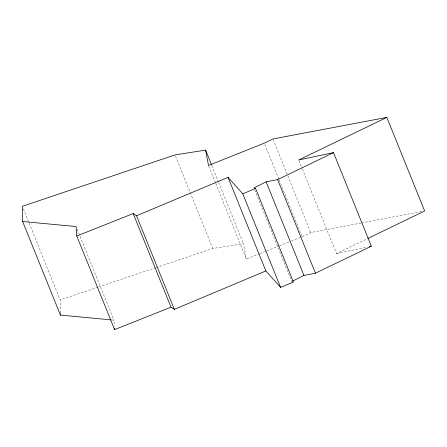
<?xml version="1.0" encoding="UTF-8"?>
<svg xmlns="http://www.w3.org/2000/svg" width="447" height="447" viewBox="0 0 447 447"><rect width="100%" height="100%" fill="white"/><g stroke="black" fill="none" stroke-linecap="round" stroke-linejoin="round"><path stroke-width="0.34" stroke-dasharray="2.23 1.68" d="M291.221 241.106L302.122 236.754L310.743 232.552L360.835 223.07M302.356 169.016L336.524 253.578L367.149 238.776M215.823 183.527L246.336 259.048L259.159 253.924M259.802 253.667L266.211 251.102M266.853 250.851L279.04 245.979M279.677 245.721L290.578 241.363M60.412 313.034L60.166 299.898L97.837 287.22M98.496 286.996L155.332 267.865M155.992 267.641L212.828 248.51L243.431 243.71L246.336 259.048M336.524 253.578L367.233 247.09M361.517 222.941L421.907 211.509M111.834 319.94L113.912 320.141L114.348 326.226M298.97 160.624L302.099 168.368M273.184 139.598L310.743 232.552M264.825 144.442L278.911 179.303M279.174 179.945L302.122 236.754M254.756 189.88L291.79 281.543M211.872 165.608L218.393 181.745M218.656 182.387L243.431 243.71M208.777 166.1L215.56 182.879M175.531 156.204L212.828 248.51M77.141 229.121L113.912 320.141M23.395 208.883L28.871 222.438M29.133 223.087L60.166 299.898"/><path stroke-width="0.67" d="M292.399 281.236L303.943 275.419L315.442 273.206L371.328 246.224L333.512 152.628L277.632 179.605L266.127 181.817L253.974 187.947L255.572 188.422L293.388 282.023L280.604 287.41L265.859 270.943L228.043 177.342L136.542 215.761L133.189 213.577L76.778 236.01L114.594 329.607L171.005 307.178L174.358 309.358L265.859 270.943M367.775 238.475L424.65 210.99L386.834 117.393L298.708 159.976L333.512 152.628M228.043 177.342L242.788 193.814L255.572 188.422M369.278 246.655L371.328 246.224M386.834 117.393L272.927 138.956L264.306 143.152L208.52 165.451L205.614 150.114L175.012 154.913L22.35 206.302L22.635 221.511L60.451 315.107L111.135 319.879M22.635 221.511L76.096 226.54L76.778 236.01M277.632 179.605L315.442 273.206M266.127 181.817L303.943 275.419M242.788 193.814L280.604 287.41M205.614 150.114L211.615 164.96M136.542 215.761L174.358 309.358M133.189 213.577L171.005 307.178M114.493 328.254L114.594 329.607M60.423 313.727L60.451 315.107"/></g></svg>
